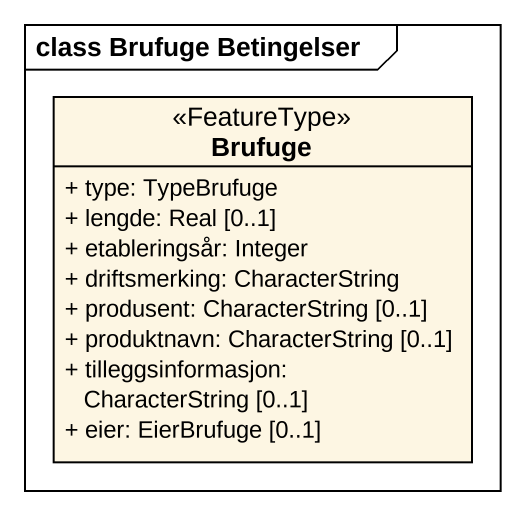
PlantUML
@startuml
mainframe class Brufuge Betingelser
hide circle
hide empty members
skinparam classAttributeIconSize 0
class Brufuge <<FeatureType>> {
  + type: TypeBrufuge
  + lengde: Real [0..1]
  + etableringsår: Integer
  + driftsmerking: CharacterString
  + produsent: CharacterString [0..1]
  + produktnavn: CharacterString [0..1]
  + tilleggsinformasjon: CharacterString [0..1]
  + eier: EierBrufuge [0..1]
}
@enduml
